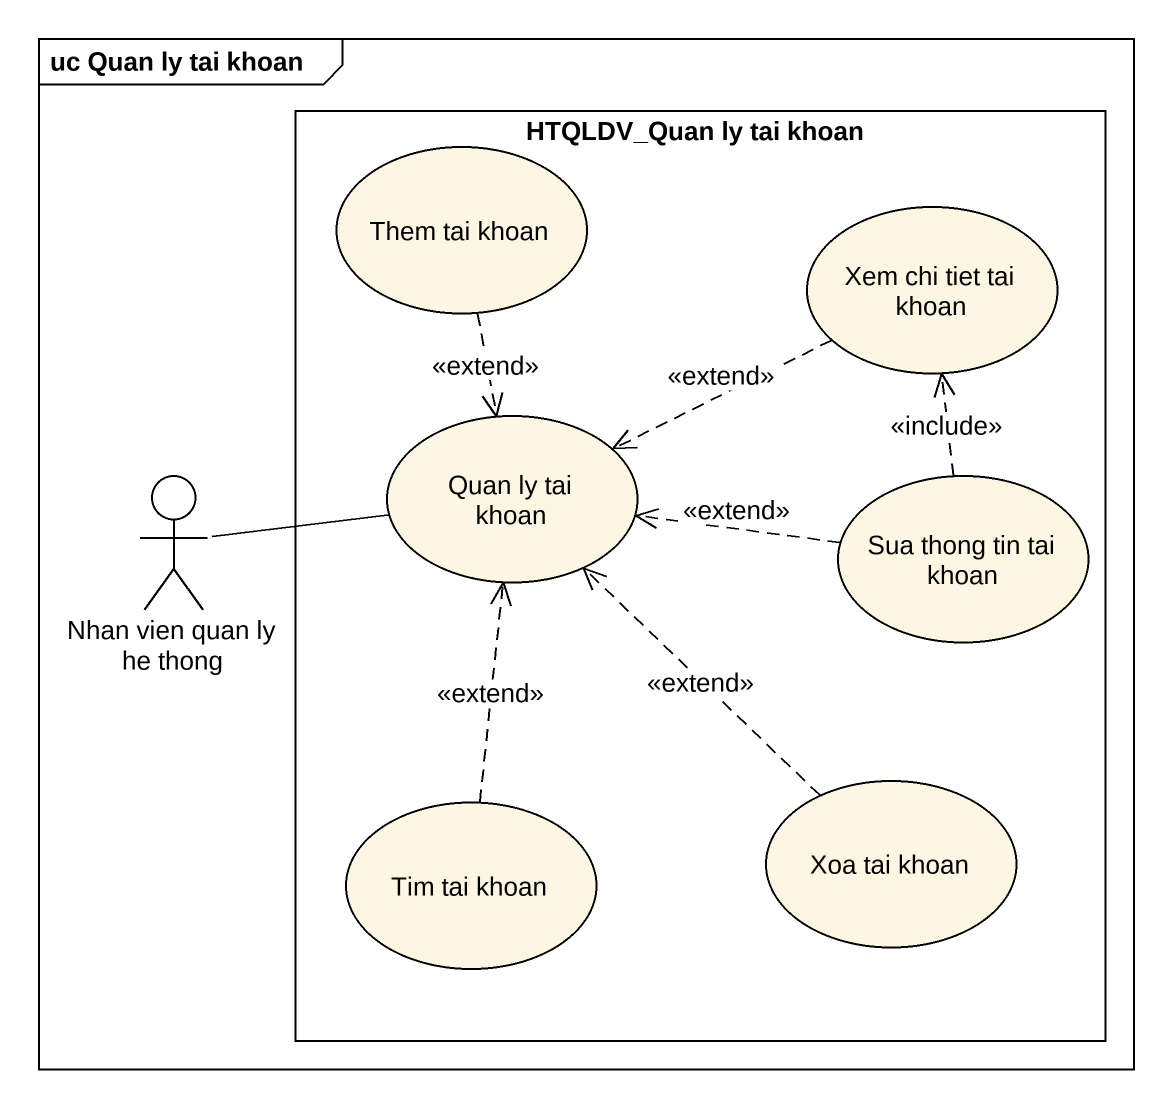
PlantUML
@startuml
mainframe uc Quan ly tai khoan
rectangle "HTQLDV_Quan ly tai khoan" as HTQLDV_Quan_ly_tai_khoan {
  usecase "Them tai khoan" as Them_tai_khoan
  usecase "Xem chi tiet tai khoan" as Xem_chi_tiet_tai_khoan
  usecase "Quan ly tai khoan" as Quan_ly_tai_khoan
  usecase "Sua thong tin tai khoan" as Sua_thong_tin_tai_khoan
  usecase "Tim tai khoan" as Tim_tai_khoan
  usecase "Xoa tai khoan" as Xoa_tai_khoan
}
actor "Nhan vien quan ly he thong" as Nhan_vien_quan_ly_he_thong
Them_tai_khoan ..> Quan_ly_tai_khoan : <<extend>>
Xem_chi_tiet_tai_khoan .left.> Quan_ly_tai_khoan : <<extend>>
Nhan_vien_quan_ly_he_thong -right- Quan_ly_tai_khoan
Sua_thong_tin_tai_khoan .up.> Xem_chi_tiet_tai_khoan : <<include>>
Sua_thong_tin_tai_khoan .left.> Quan_ly_tai_khoan : <<extend>>
Tim_tai_khoan .up.> Quan_ly_tai_khoan : <<extend>>
Xoa_tai_khoan .up.> Quan_ly_tai_khoan : <<extend>>
@enduml
